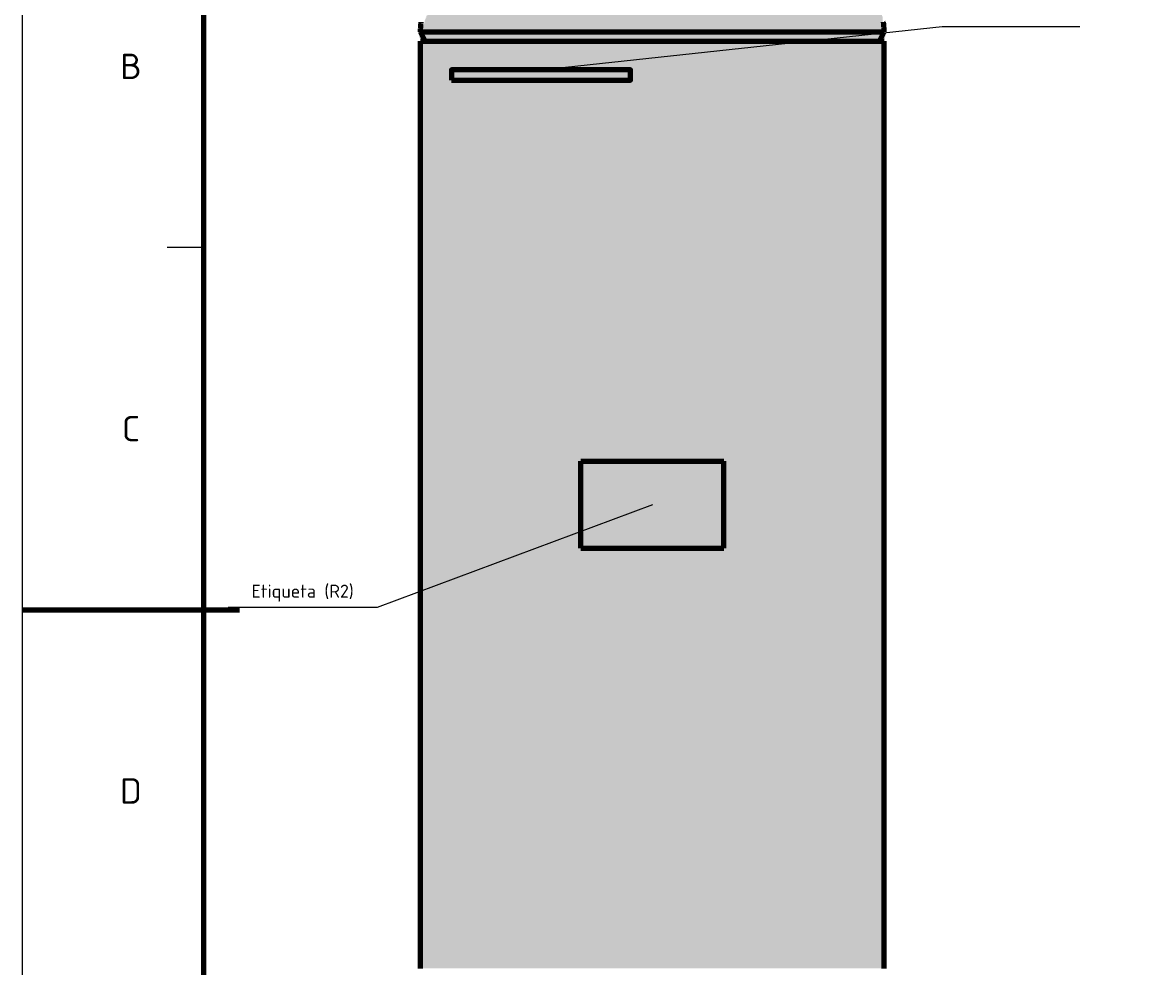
# Model space of a CAD drawing. Header units: millimetres. Extents: x 0 to 1554, y 0 to 420.
# Drawn here: x 1134 to 1287.9, y 99.1 to 229.6 of the extents above; entities that cross this region are included whole.
import ezdxf
from ezdxf.enums import TextEntityAlignment as Align

# ---------------------------------------------------------------- set-up
doc = ezdxf.new("R2010")
doc.units = ezdxf.units.MM
for name, color, linetype, lineweight in [('01-VISIBLE', 7, 'CONTINUOUS', 70), ('06-TEXTO', 7, 'CONTINUOUS', 25), ('07-RECUADRO', 7, 'CONTINUOUS', 70), ('08-FINA', 5, 'CONTINUOUS', 18), ('13-GRAFICA', 30, 'CONTINUOUS', 18)]:
    doc.layers.add(name, color=color, linetype=linetype, lineweight=lineweight)
doc.styles.add('ISO3098', font='isocpeur.ttf')

msp = doc.modelspace()

# ---------------------------------------------------------------- hatches: boundary and pattern name
at = {"layer": '08-FINA'}
h = msp.add_hatch(color=7, dxfattribs=at)
h.dxf.hatch_style = 1
h.paths.add_polyline_path([(1205.623, 223), (1208.152, 222.872), (1208.066, 223.667)])
h = msp.add_hatch(color=7, dxfattribs=at)
h.dxf.hatch_style = 1
h.paths.add_polyline_path([(1221, 163), (1218.518, 162.501), (1218.797, 161.752)])
at = {"layer": '13-GRAFICA', "true_color": 0xb21820}
h = msp.add_hatch(color=7, dxfattribs=at)
h.dxf.hatch_style = 1
h.paths.add_polyline_path([(1189.108, 228.7), (1189.208, 228.7), (1189.208, 228.9), (1189.308, 228.9), (1189.308, 229.2), (1189.408, 229.2), (1189.408, 229.4), (1189.508, 229.4), (1189.608, 230), (1189.708, 230), (1189.708, 230.2), (1189.808, 230.2), (1189.808, 230.5), (1189.908, 230.5), (1189.908, 230.7), (1190.008, 230.7), (1190.008, 231), (1190.108, 231), (1190.108, 231.2), (1190.208, 231.2), (1190.208, 231.5), (1190.308, 231.5), (1190.308, 231.7), (1190.408, 231.7), (1190.508, 232.3), (1190.608, 232.3), (1190.608, 232.5), (1190.708, 232.5), (1190.708, 232.8), (1190.808, 232.8), (1190.808, 233), (1190.908, 233), (1190.908, 233.3), (1191.008, 233.3), (1191.208, 233.9), (1191.408, 234), (1191.408, 234.2), (1191.608, 234.3), (1191.608, 234.5), (1191.808, 234.6), (1191.808, 234.8), (1192.008, 234.9), (1192.008, 235.1), (1192.208, 235.2), (1192.208, 235.4), (1192.408, 235.5), (1192.408, 235.7), (1192.608, 235.8), (1192.608, 236), (1192.808, 236.1), (1192.808, 236.3), (1193.008, 236.4), (1193.008, 236.6), (1193.208, 236.7), (1193.208, 236.9), (1193.408, 237), (1193.408, 237.2), (1193.608, 237.3), (1193.608, 237.5), (1193.808, 237.6), (1193.808, 237.8), (1194.008, 237.9), (1194.008, 238.1), (1194.108, 238.1), (1194.308, 238.4), (1194.508, 238.4), (1194.708, 238.7), (1194.908, 238.7), (1195.208, 239.1), (1195.408, 239.1), (1195.708, 239.5), (1195.908, 239.5), (1196.108, 239.8), (1196.308, 239.8), (1196.608, 240.2), (1196.808, 240.2), (1197.108, 240.6), (1197.308, 240.6), (1197.508, 240.9), (1197.708, 240.9), (1197.708, 241), (1197.808, 241), (1198.008, 241.3), (1198.208, 241.3), (1198.508, 241.7), (1198.708, 241.7), (1198.908, 242), (1199.108, 242), (1199.108, 242.1), (1199.208, 242.1), (1199.408, 242.4), (1199.608, 242.4), (1199.908, 242.8), (1200.108, 242.8), (1200.108, 242.9), (1200.308, 242.9), (1200.308, 243), (1200.508, 243), (1200.508, 243.1), (1200.808, 243.1), (1200.808, 243.2), (1201.008, 243.2), (1201.008, 243.3), (1201.308, 243.3), (1201.308, 243.4), (1201.508, 243.4), (1201.508, 243.5), (1201.808, 243.5), (1201.808, 243.6), (1202.008, 243.6), (1202.008, 243.7), (1202.308, 243.7), (1202.308, 243.8), (1202.508, 243.8), (1202.508, 243.9), (1202.808, 243.9), (1202.808, 244), (1203.008, 244), (1203.008, 244.1), (1203.308, 244.1), (1203.308, 244.2), (1203.508, 244.2), (1203.508, 244.3), (1203.808, 244.3), (1203.808, 244.4), (1204.008, 244.4), (1204.008, 244.5), (1204.308, 244.5), (1204.308, 244.6), (1204.508, 244.6), (1204.508, 244.7), (1204.808, 244.7), (1204.808, 244.8), (1205.008, 244.8), (1205.008, 244.9), (1205.308, 244.9), (1205.308, 245), (1205.508, 245), (1205.508, 245.1), (1205.808, 245.1), (1205.808, 245.2), (1206.008, 245.2), (1206.008, 245.3), (1206.308, 245.3), (1206.308, 245.4), (1206.508, 245.4), (1206.508, 245.5), (1206.808, 245.5), (1206.808, 245.6), (1207.008, 245.6), (1207.008, 245.7), (1207.308, 245.7), (1207.308, 245.8), (1207.508, 245.8), (1207.508, 245.9), (1207.808, 245.9), (1207.808, 246), (1208.308, 246.1), (1208.308, 246.2), (1208.508, 246.2), (1208.508, 246.3), (1208.808, 246.3), (1208.808, 246.4), (1209.008, 246.4), (1209.008, 246.5), (1209.408, 246.5), (1209.408, 246.6), (1209.808, 246.6), (1209.808, 246.7), (1210.208, 246.7), (1210.208, 246.8), (1210.708, 246.8), (1210.708, 246.9), (1211.108, 246.9), (1211.108, 247), (1211.608, 247), (1211.608, 247.1), (1212.108, 247), (1212.108, 246.9), (1212.708, 247), (1212.708, 247.1), (1216.108, 247.1), (1216.108, 247), (1217.508, 247), (1217.508, 246.9), (1219.508, 247), (1219.508, 247.1), (1224.608, 247.1), (1224.608, 247), (1225.808, 247), (1225.808, 246.9), (1227.608, 247), (1227.608, 247.1), (1230.508, 247.1), (1230.508, 247), (1231.008, 247), (1231.008, 246.9), (1231.508, 246.9), (1231.508, 246.8), (1233.008, 246.6), (1233.008, 246.5), (1233.308, 246.5), (1233.308, 246.4), (1233.708, 246.4), (1233.708, 246.3), (1234.008, 246.3), (1234.008, 246.2), (1234.308, 246.2), (1234.308, 246.1), (1234.608, 246.1), (1234.608, 246), (1235.008, 246), (1235.008, 245.9), (1235.308, 245.9), (1235.308, 245.8), (1235.608, 245.8), (1235.608, 245.7), (1236.008, 245.7), (1236.008, 245.6), (1236.308, 245.6), (1236.308, 245.5), (1236.608, 245.5), (1236.608, 245.4), (1236.908, 245.4), (1236.908, 245.3), (1237.308, 245.3), (1237.308, 245.2), (1237.508, 245.2), (1237.508, 245.1), (1237.808, 245.1), (1237.808, 245), (1238.008, 245), (1238.008, 244.9), (1238.208, 244.9), (1238.208, 244.8), (1238.408, 244.8), (1238.408, 244.7), (1238.608, 244.7), (1238.608, 244.6), (1238.808, 244.6), (1238.808, 244.5), (1239.108, 244.5), (1239.108, 244.4), (1239.308, 244.4), (1239.308, 244.3), (1239.508, 244.3), (1239.508, 244.2), (1239.708, 244.2), (1239.708, 244.1), (1239.908, 244.1), (1239.908, 244), (1240.208, 244), (1240.208, 243.9), (1240.408, 243.9), (1240.408, 243.8), (1240.608, 243.8), (1240.608, 243.7), (1240.808, 243.7), (1240.808, 243.6), (1241.008, 243.6), (1241.008, 243.5), (1241.308, 243.5), (1241.308, 243.4), (1241.508, 243.4), (1241.508, 243.3), (1241.708, 243.3), (1241.708, 243.2), (1241.908, 243.2), (1241.908, 243.1), (1242.108, 243.1), (1242.108, 243), (1242.408, 243), (1242.508, 242.8), (1242.708, 242.8), (1242.808, 242.6), (1243.208, 242.5), (1243.308, 242.3), (1243.508, 242.3), (1243.608, 242.1), (1243.808, 242.1), (1243.908, 241.9), (1244.108, 241.9), (1244.208, 241.7), (1244.408, 241.7), (1244.508, 241.5), (1244.708, 241.5), (1244.708, 241.4), (1245.008, 241.3), (1245.108, 241.1), (1245.308, 241.1), (1245.308, 241), (1245.508, 241), (1245.608, 240.8), (1245.808, 240.8), (1246.108, 240.4), (1246.308, 240.4), (1247.108, 239.5), (1247.308, 239.5), (1248.108, 238.6), (1248.308, 238.6), (1248.308, 238.5), (1248.908, 238), (1248.908, 237.8), (1249.308, 237.5), (1249.308, 237.3), (1249.808, 236.9), (1249.808, 236.7), (1249.908, 236.7), (1249.908, 236.6), (1250.208, 236.4), (1250.208, 236.2), (1250.508, 236), (1250.708, 235.4), (1250.908, 235.3), (1250.908, 235.1), (1251.008, 235.1), (1251.008, 234.9), (1251.208, 234.8), (1251.408, 234.2), (1251.608, 234.1), (1251.608, 233.9), (1251.708, 233.9), (1251.708, 233.7), (1251.808, 233.7), (1251.808, 233.5), (1251.908, 233.5), (1251.908, 233.2), (1252.008, 233.2), (1252.008, 232.9), (1252.108, 232.9), (1252.108, 232.6), (1252.208, 232.6), (1252.208, 232.3), (1252.308, 232.3), (1252.308, 232), (1252.408, 232), (1252.608, 231.1), (1252.708, 231.1), (1252.708, 230.4), (1252.808, 230.4), (1252.808, 229.5), (1252.908, 229.5), (1253.008, 228.2), (1252.908, 228.2), (1252.908, 228.1), (1189.108, 228.1), (1189.108, 228.2), (1189.008, 228.2)])
h = msp.add_hatch(color=7, dxfattribs=at)
h.dxf.hatch_style = 1
h.paths.add_polyline_path([(1189.008, 228.1), (1253.008, 228.1), (1253.108, 227.8), (1253.208, 227.8), (1253.108, 227.3), (1252.808, 227.2), (1252.808, 227.1), (1189.208, 227.1), (1189.208, 227.2), (1189.008, 227.2), (1188.808, 227.5), (1188.808, 227.9), (1188.908, 227.9)])
h = msp.add_hatch(color=7, dxfattribs=at)
h.dxf.hatch_style = 1
h.paths.add_polyline_path([(1189.008, 99), (1189.008, 227), (1211.108, 227), (1211.108, 169), (1211.108, 157), (1211.108, 99)])
h = msp.add_hatch(color=7, dxfattribs=at)
h.dxf.hatch_style = 1
h.paths.add_polyline_path([(1252.408, 227), (1189.608, 227), (1189.608, 227.1), (1252.408, 227.1)])
h = msp.add_hatch(color=7, dxfattribs=at)
h.dxf.hatch_style = 1
h.paths.add_polyline_path([(1230.808, 227), (1230.808, 169), (1221.308, 169), (1221.308, 226.8), (1220.708, 226.8), (1220.708, 169), (1211.108, 169), (1211.108, 227)])
h = msp.add_hatch(color=7, dxfattribs=at)
h.dxf.hatch_style = 1
h.paths.add_polyline_path([(1221.308, 226.8), (1221.308, 169), (1220.708, 169), (1220.708, 226.8)])
h = msp.add_hatch(color=7, dxfattribs=at)
h.dxf.hatch_style = 1
h.paths.add_polyline_path([(1253.008, 99), (1230.808, 99), (1230.808, 157), (1230.808, 169), (1230.808, 227), (1253.008, 227)])
at = {"layer": '13-GRAFICA', "true_color": 0xffffff}
h = msp.add_hatch(color=7, dxfattribs=at)
h.dxf.hatch_style = 1
h.paths.add_polyline_path([(1211.108, 157), (1211.108, 169), (1230.808, 169), (1230.808, 157)])
at = {"layer": '13-GRAFICA', "true_color": 0xc81e2d}
h = msp.add_hatch(color=7, dxfattribs=at)
h.dxf.hatch_style = 1
h.paths.add_polyline_path([(1230.808, 167.2), (1211.108, 167.2), (1211.108, 169), (1230.808, 169)])
at = {"layer": '13-GRAFICA', "true_color": 0xb21820}
h = msp.add_hatch(color=7, dxfattribs=at)
h.dxf.hatch_style = 1
h.paths.add_polyline_path([(1211.108, 99), (1211.108, 157), (1220.708, 157), (1220.708, 99.2), (1221.308, 99.2), (1221.308, 157), (1230.808, 157), (1230.808, 99)])
h = msp.add_hatch(color=7, dxfattribs=at)
h.dxf.hatch_style = 1
h.paths.add_polyline_path([(1221.308, 157), (1221.308, 99.2), (1220.708, 99.2), (1220.708, 157)])

# ---------------------------------------------------------------- linework, layer by layer
at = {"layer": '01-VISIBLE'}
for p, q in [((1189.64, 227), (1189, 228.28)), ((1252.36, 227), (1253, 228.28)), ((1189, 99), (1189, 227)), ((1253, 99), (1253, 227)), ((1211.144, 157), (1211.144, 169)), ((1230.857, 157), (1230.857, 169))]:
    msp.add_line(p, q, dxfattribs=at)
for points in [[(1189, 228.28), (1189, 228.363), (1189.001, 228.446), (1189.002, 228.529), (1189.004, 228.612), (1189.007, 228.694), (1189.01, 228.777), (1189.013, 228.86), (1189.018, 228.943), (1189.022, 229.026), (1189.028, 229.108), (1189.034, 229.191), (1189.04, 229.274), (1189.047, 229.356), (1189.055, 229.439), (1189.063, 229.521), (1189.072, 229.604)], [(1253, 228.28), (1253, 228.363), (1252.999, 228.446), (1252.998, 228.529), (1252.996, 228.612), (1252.993, 228.694), (1252.99, 228.777), (1252.986, 228.86), (1252.982, 228.943), (1252.977, 229.026), (1252.972, 229.108), (1252.966, 229.191), (1252.96, 229.274), (1252.952, 229.356), (1252.945, 229.439), (1252.937, 229.521), (1252.928, 229.604)], [(1189, 228.28), (1189.16, 228.28), (1189.32, 228.28), (1189.48, 228.28), (1189.64, 228.28), (1189.8, 228.28), (1189.96, 228.28), (1190.12, 228.28), (1190.28, 228.28), (1190.44, 228.28), (1190.6, 228.28), (1190.76, 228.28), (1190.92, 228.28), (1191.08, 228.28), (1191.24, 228.28), (1191.4, 228.28), (1191.56, 228.28), (1191.72, 228.28), (1191.88, 228.28), (1192.04, 228.28), (1192.2, 228.28), (1192.36, 228.28), (1192.52, 228.28), (1192.68, 228.28), (1192.84, 228.28), (1193, 228.28), (1193.16, 228.28), (1193.32, 228.28), (1193.48, 228.28), (1193.64, 228.28), (1193.8, 228.28), (1193.96, 228.28), (1194.12, 228.28), (1194.28, 228.28), (1194.44, 228.28), (1194.6, 228.28), (1194.76, 228.28), (1194.92, 228.28), (1195.08, 228.28), (1195.24, 228.28), (1195.4, 228.28), (1195.56, 228.28), (1195.72, 228.28), (1195.88, 228.28), (1196.04, 228.28), (1196.2, 228.28), (1196.36, 228.28), (1196.52, 228.28), (1196.68, 228.28), (1196.84, 228.28), (1197, 228.28), (1197.16, 228.28), (1197.32, 228.28), (1197.48, 228.28), (1197.64, 228.28), (1197.8, 228.28), (1197.96, 228.28), (1198.12, 228.28), (1198.28, 228.28), (1198.44, 228.28), (1198.6, 228.28), (1198.76, 228.28), (1198.92, 228.28), (1199.08, 228.28), (1199.24, 228.28), (1199.4, 228.28), (1199.56, 228.28), (1199.72, 228.28), (1199.88, 228.28), (1200.04, 228.28), (1200.2, 228.28), (1200.36, 228.28), (1200.52, 228.28), (1200.68, 228.28), (1200.84, 228.28), (1201, 228.28), (1201.16, 228.28), (1201.32, 228.28), (1201.48, 228.28), (1201.64, 228.28), (1201.8, 228.28), (1201.96, 228.28), (1202.12, 228.28), (1202.28, 228.28), (1202.44, 228.28), (1202.6, 228.28), (1202.76, 228.28), (1202.92, 228.28), (1203.08, 228.28), (1203.24, 228.28), (1203.4, 228.28), (1203.56, 228.28), (1203.72, 228.28), (1203.88, 228.28), (1204.04, 228.28), (1204.2, 228.28), (1204.36, 228.28), (1204.52, 228.28), (1204.68, 228.28), (1204.84, 228.28), (1205, 228.28), (1205.16, 228.28), (1205.32, 228.28), (1205.48, 228.28), (1205.64, 228.28), (1205.8, 228.28), (1205.96, 228.28), (1206.12, 228.28), (1206.28, 228.28), (1206.44, 228.28), (1206.6, 228.28), (1206.76, 228.28), (1206.92, 228.28), (1207.08, 228.28), (1207.24, 228.28), (1207.4, 228.28), (1207.56, 228.28), (1207.72, 228.28), (1207.88, 228.28), (1208.04, 228.28), (1208.2, 228.28), (1208.36, 228.28), (1208.52, 228.28), (1208.68, 228.28), (1208.84, 228.28), (1209, 228.28), (1209.16, 228.28), (1209.32, 228.28), (1209.48, 228.28), (1209.64, 228.28), (1209.8, 228.28), (1209.96, 228.28), (1210.12, 228.28), (1210.28, 228.28), (1210.44, 228.28), (1210.6, 228.28), (1210.76, 228.28), (1210.92, 228.28), (1211.08, 228.28), (1211.24, 228.28), (1211.4, 228.28), (1211.56, 228.28), (1211.72, 228.28), (1211.88, 228.28), (1212.04, 228.28), (1212.2, 228.28), (1212.36, 228.28), (1212.52, 228.28), (1212.68, 228.28), (1212.84, 228.28), (1213, 228.28), (1213.16, 228.28), (1213.32, 228.28), (1213.48, 228.28), (1213.64, 228.28), (1213.8, 228.28), (1213.96, 228.28), (1214.12, 228.28), (1214.28, 228.28), (1214.44, 228.28), (1214.6, 228.28), (1214.76, 228.28), (1214.92, 228.28), (1215.08, 228.28), (1215.24, 228.28), (1215.4, 228.28), (1215.56, 228.28), (1215.72, 228.28), (1215.88, 228.28), (1216.04, 228.28), (1216.2, 228.28), (1216.36, 228.28), (1216.52, 228.28), (1216.68, 228.28), (1216.84, 228.28), (1217, 228.28), (1217.16, 228.28), (1217.32, 228.28), (1217.48, 228.28), (1217.64, 228.28), (1217.8, 228.28), (1217.96, 228.28), (1218.12, 228.28), (1218.28, 228.28), (1218.44, 228.28), (1218.6, 228.28), (1218.76, 228.28), (1218.92, 228.28), (1219.08, 228.28), (1219.24, 228.28), (1219.4, 228.28), (1219.56, 228.28), (1219.72, 228.28), (1219.88, 228.28), (1220.04, 228.28), (1220.2, 228.28), (1220.36, 228.28), (1220.52, 228.28), (1220.68, 228.28), (1220.84, 228.28), (1221, 228.28), (1221.16, 228.28), (1221.32, 228.28), (1221.48, 228.28), (1221.64, 228.28), (1221.8, 228.28), (1221.96, 228.28), (1222.12, 228.28), (1222.28, 228.28), (1222.44, 228.28), (1222.6, 228.28), (1222.76, 228.28), (1222.92, 228.28), (1223.08, 228.28), (1223.24, 228.28), (1223.4, 228.28), (1223.56, 228.28), (1223.72, 228.28), (1223.88, 228.28), (1224.04, 228.28), (1224.2, 228.28), (1224.36, 228.28), (1224.52, 228.28), (1224.68, 228.28), (1224.84, 228.28), (1225, 228.28), (1225.16, 228.28), (1225.32, 228.28), (1225.48, 228.28), (1225.64, 228.28), (1225.8, 228.28), (1225.96, 228.28), (1226.12, 228.28), (1226.28, 228.28), (1226.44, 228.28), (1226.6, 228.28), (1226.76, 228.28), (1226.92, 228.28), (1227.08, 228.28), (1227.24, 228.28), (1227.4, 228.28), (1227.56, 228.28), (1227.72, 228.28), (1227.88, 228.28), (1228.04, 228.28), (1228.2, 228.28), (1228.36, 228.28), (1228.52, 228.28), (1228.68, 228.28), (1228.84, 228.28), (1229, 228.28), (1229.16, 228.28), (1229.32, 228.28), (1229.48, 228.28), (1229.64, 228.28), (1229.8, 228.28), (1229.96, 228.28), (1230.12, 228.28), (1230.28, 228.28), (1230.44, 228.28), (1230.6, 228.28), (1230.76, 228.28), (1230.92, 228.28), (1231.08, 228.28), (1231.24, 228.28), (1231.4, 228.28), (1231.56, 228.28), (1231.72, 228.28), (1231.88, 228.28), (1232.04, 228.28), (1232.2, 228.28), (1232.36, 228.28), (1232.52, 228.28), (1232.68, 228.28), (1232.84, 228.28), (1233, 228.28), (1233.16, 228.28), (1233.32, 228.28), (1233.48, 228.28), (1233.64, 228.28), (1233.8, 228.28), (1233.96, 228.28), (1234.12, 228.28), (1234.28, 228.28), (1234.44, 228.28), (1234.6, 228.28), (1234.76, 228.28), (1234.92, 228.28), (1235.08, 228.28), (1235.24, 228.28), (1235.4, 228.28), (1235.56, 228.28), (1235.72, 228.28), (1235.88, 228.28), (1236.04, 228.28), (1236.2, 228.28), (1236.36, 228.28), (1236.52, 228.28), (1236.68, 228.28), (1236.84, 228.28), (1237, 228.28), (1237.16, 228.28), (1237.32, 228.28), (1237.48, 228.28), (1237.64, 228.28), (1237.8, 228.28), (1237.96, 228.28), (1238.12, 228.28), (1238.28, 228.28), (1238.44, 228.28), (1238.6, 228.28), (1238.76, 228.28), (1238.92, 228.28), (1239.08, 228.28), (1239.24, 228.28), (1239.4, 228.28), (1239.56, 228.28), (1239.72, 228.28), (1239.88, 228.28), (1240.04, 228.28), (1240.2, 228.28), (1240.36, 228.28), (1240.52, 228.28), (1240.68, 228.28), (1240.84, 228.28), (1241, 228.28), (1241.16, 228.28), (1241.32, 228.28), (1241.48, 228.28), (1241.64, 228.28), (1241.8, 228.28), (1241.96, 228.28), (1242.12, 228.28), (1242.28, 228.28), (1242.44, 228.28), (1242.6, 228.28), (1242.76, 228.28), (1242.92, 228.28), (1243.08, 228.28), (1243.24, 228.28), (1243.4, 228.28), (1243.56, 228.28), (1243.72, 228.28), (1243.88, 228.28), (1244.04, 228.28), (1244.2, 228.28), (1244.36, 228.28), (1244.52, 228.28), (1244.68, 228.28), (1244.84, 228.28), (1245, 228.28), (1245.16, 228.28), (1245.32, 228.28), (1245.48, 228.28), (1245.64, 228.28), (1245.8, 228.28), (1245.96, 228.28), (1246.12, 228.28), (1246.28, 228.28), (1246.44, 228.28), (1246.6, 228.28), (1246.76, 228.28), (1246.92, 228.28), (1247.08, 228.28), (1247.24, 228.28), (1247.4, 228.28), (1247.56, 228.28), (1247.72, 228.28), (1247.88, 228.28), (1248.04, 228.28), (1248.2, 228.28), (1248.36, 228.28), (1248.52, 228.28), (1248.68, 228.28), (1248.84, 228.28), (1249, 228.28), (1249.16, 228.28), (1249.32, 228.28), (1249.48, 228.28), (1249.64, 228.28), (1249.8, 228.28), (1249.96, 228.28), (1250.12, 228.28), (1250.28, 228.28), (1250.44, 228.28), (1250.6, 228.28), (1250.76, 228.28), (1250.92, 228.28), (1251.08, 228.28), (1251.24, 228.28), (1251.4, 228.28), (1251.56, 228.28), (1251.72, 228.28), (1251.88, 228.28), (1252.04, 228.28), (1252.2, 228.28), (1252.36, 228.28), (1252.52, 228.28), (1252.68, 228.28), (1252.84, 228.28), (1253, 228.28)], [(1189, 227), (1189.16, 227), (1189.32, 227), (1189.48, 227), (1189.64, 227), (1189.8, 227), (1189.96, 227), (1190.12, 227), (1190.28, 227), (1190.44, 227), (1190.6, 227), (1190.76, 227), (1190.92, 227), (1191.08, 227), (1191.24, 227), (1191.4, 227), (1191.56, 227), (1191.72, 227), (1191.88, 227), (1192.04, 227), (1192.2, 227), (1192.36, 227), (1192.52, 227), (1192.68, 227), (1192.84, 227), (1193, 227), (1193.16, 227), (1193.32, 227), (1193.48, 227), (1193.64, 227), (1193.8, 227), (1193.96, 227), (1194.12, 227), (1194.28, 227), (1194.44, 227), (1194.6, 227), (1194.76, 227), (1194.92, 227), (1195.08, 227), (1195.24, 227), (1195.4, 227), (1195.56, 227), (1195.72, 227), (1195.88, 227), (1196.04, 227), (1196.2, 227), (1196.36, 227), (1196.52, 227), (1196.68, 227), (1196.84, 227), (1197, 227), (1197.16, 227), (1197.32, 227), (1197.48, 227), (1197.64, 227), (1197.8, 227), (1197.96, 227), (1198.12, 227), (1198.28, 227), (1198.44, 227), (1198.6, 227), (1198.76, 227), (1198.92, 227), (1199.08, 227), (1199.24, 227), (1199.4, 227), (1199.56, 227), (1199.72, 227), (1199.88, 227), (1200.04, 227), (1200.2, 227), (1200.36, 227), (1200.52, 227), (1200.68, 227), (1200.84, 227), (1201, 227), (1201.16, 227), (1201.32, 227), (1201.48, 227), (1201.64, 227), (1201.8, 227), (1201.96, 227), (1202.12, 227), (1202.28, 227), (1202.44, 227), (1202.6, 227), (1202.76, 227), (1202.92, 227), (1203.08, 227), (1203.24, 227), (1203.4, 227), (1203.56, 227), (1203.72, 227), (1203.88, 227), (1204.04, 227), (1204.2, 227), (1204.36, 227), (1204.52, 227), (1204.68, 227), (1204.84, 227), (1205, 227), (1205.16, 227), (1205.32, 227), (1205.48, 227), (1205.64, 227), (1205.8, 227), (1205.96, 227), (1206.12, 227), (1206.28, 227), (1206.44, 227), (1206.6, 227), (1206.76, 227), (1206.92, 227), (1207.08, 227), (1207.24, 227), (1207.4, 227), (1207.56, 227), (1207.72, 227), (1207.88, 227), (1208.04, 227), (1208.2, 227), (1208.36, 227), (1208.52, 227), (1208.68, 227), (1208.84, 227), (1209, 227), (1209.16, 227), (1209.32, 227), (1209.48, 227), (1209.64, 227), (1209.8, 227), (1209.96, 227), (1210.12, 227), (1210.28, 227), (1210.44, 227), (1210.6, 227), (1210.76, 227), (1210.92, 227), (1211.08, 227), (1211.24, 227), (1211.4, 227), (1211.56, 227), (1211.72, 227), (1211.88, 227), (1212.04, 227), (1212.2, 227), (1212.36, 227), (1212.52, 227), (1212.68, 227), (1212.84, 227), (1213, 227), (1213.16, 227), (1213.32, 227), (1213.48, 227), (1213.64, 227), (1213.8, 227), (1213.96, 227), (1214.12, 227), (1214.28, 227), (1214.44, 227), (1214.6, 227), (1214.76, 227), (1214.92, 227), (1215.08, 227), (1215.24, 227), (1215.4, 227), (1215.56, 227), (1215.72, 227), (1215.88, 227), (1216.04, 227), (1216.2, 227), (1216.36, 227), (1216.52, 227), (1216.68, 227), (1216.84, 227), (1217, 227), (1217.16, 227), (1217.32, 227), (1217.48, 227), (1217.64, 227), (1217.8, 227), (1217.96, 227), (1218.12, 227), (1218.28, 227), (1218.44, 227), (1218.6, 227), (1218.76, 227), (1218.92, 227), (1219.08, 227), (1219.24, 227), (1219.4, 227), (1219.56, 227), (1219.72, 227), (1219.88, 227), (1220.04, 227), (1220.2, 227), (1220.36, 227), (1220.52, 227), (1220.68, 227), (1220.84, 227), (1221, 227), (1221.16, 227), (1221.32, 227), (1221.48, 227), (1221.64, 227), (1221.8, 227), (1221.96, 227), (1222.12, 227), (1222.28, 227), (1222.44, 227), (1222.6, 227), (1222.76, 227), (1222.92, 227), (1223.08, 227), (1223.24, 227), (1223.4, 227), (1223.56, 227), (1223.72, 227), (1223.88, 227), (1224.04, 227), (1224.2, 227), (1224.36, 227), (1224.52, 227), (1224.68, 227), (1224.84, 227), (1225, 227), (1225.16, 227), (1225.32, 227), (1225.48, 227), (1225.64, 227), (1225.8, 227), (1225.96, 227), (1226.12, 227), (1226.28, 227), (1226.44, 227), (1226.6, 227), (1226.76, 227), (1226.92, 227), (1227.08, 227), (1227.24, 227), (1227.4, 227), (1227.56, 227), (1227.72, 227), (1227.88, 227), (1228.04, 227), (1228.2, 227), (1228.36, 227), (1228.52, 227), (1228.68, 227), (1228.84, 227), (1229, 227), (1229.16, 227), (1229.32, 227), (1229.48, 227), (1229.64, 227), (1229.8, 227), (1229.96, 227), (1230.12, 227), (1230.28, 227), (1230.44, 227), (1230.6, 227), (1230.76, 227), (1230.92, 227), (1231.08, 227), (1231.24, 227), (1231.4, 227), (1231.56, 227), (1231.72, 227), (1231.88, 227), (1232.04, 227), (1232.2, 227), (1232.36, 227), (1232.52, 227), (1232.68, 227), (1232.84, 227), (1233, 227), (1233.16, 227), (1233.32, 227), (1233.48, 227), (1233.64, 227), (1233.8, 227), (1233.96, 227), (1234.12, 227), (1234.28, 227), (1234.44, 227), (1234.6, 227), (1234.76, 227), (1234.92, 227), (1235.08, 227), (1235.24, 227), (1235.4, 227), (1235.56, 227), (1235.72, 227), (1235.88, 227), (1236.04, 227), (1236.2, 227), (1236.36, 227), (1236.52, 227), (1236.68, 227), (1236.84, 227), (1237, 227), (1237.16, 227), (1237.32, 227), (1237.48, 227), (1237.64, 227), (1237.8, 227), (1237.96, 227), (1238.12, 227), (1238.28, 227), (1238.44, 227), (1238.6, 227), (1238.76, 227), (1238.92, 227), (1239.08, 227), (1239.24, 227), (1239.4, 227), (1239.56, 227), (1239.72, 227), (1239.88, 227), (1240.04, 227), (1240.2, 227), (1240.36, 227), (1240.52, 227), (1240.68, 227), (1240.84, 227), (1241, 227), (1241.16, 227), (1241.32, 227), (1241.48, 227), (1241.64, 227), (1241.8, 227), (1241.96, 227), (1242.12, 227), (1242.28, 227), (1242.44, 227), (1242.6, 227), (1242.76, 227), (1242.92, 227), (1243.08, 227), (1243.24, 227), (1243.4, 227), (1243.56, 227), (1243.72, 227), (1243.88, 227), (1244.04, 227), (1244.2, 227), (1244.36, 227), (1244.52, 227), (1244.68, 227), (1244.84, 227), (1245, 227), (1245.16, 227), (1245.32, 227), (1245.48, 227), (1245.64, 227), (1245.8, 227), (1245.96, 227), (1246.12, 227), (1246.28, 227), (1246.44, 227), (1246.6, 227), (1246.76, 227), (1246.92, 227), (1247.08, 227), (1247.24, 227), (1247.4, 227), (1247.56, 227), (1247.72, 227), (1247.88, 227), (1248.04, 227), (1248.2, 227), (1248.36, 227), (1248.52, 227), (1248.68, 227), (1248.84, 227), (1249, 227), (1249.16, 227), (1249.32, 227), (1249.48, 227), (1249.64, 227), (1249.8, 227), (1249.96, 227), (1250.12, 227), (1250.28, 227), (1250.44, 227), (1250.6, 227), (1250.76, 227), (1250.92, 227), (1251.08, 227), (1251.24, 227), (1251.4, 227), (1251.56, 227), (1251.72, 227), (1251.88, 227), (1252.04, 227), (1252.2, 227), (1252.36, 227), (1252.52, 227), (1252.68, 227), (1252.84, 227), (1253, 227)], [(1211.144, 169), (1211.224, 169), (1211.304, 169), (1211.384, 169), (1211.464, 169), (1211.544, 169), (1211.624, 169), (1211.705, 169), (1211.785, 169), (1211.865, 169), (1211.945, 169), (1212.025, 169), (1212.105, 169), (1212.185, 169), (1212.265, 169), (1212.346, 169), (1212.426, 169), (1212.506, 169), (1212.586, 169), (1212.666, 169), (1212.746, 169), (1212.826, 169), (1212.907, 169), (1212.987, 169), (1213.067, 169), (1213.147, 169), (1213.227, 169), (1213.307, 169), (1213.387, 169), (1213.467, 169), (1213.548, 169), (1213.628, 169), (1213.708, 169), (1213.788, 169), (1213.868, 169), (1213.948, 169), (1214.028, 169), (1214.109, 169), (1214.189, 169), (1214.269, 169), (1214.349, 169), (1214.429, 169), (1214.509, 169), (1214.589, 169), (1214.669, 169), (1214.75, 169), (1214.83, 169), (1214.91, 169), (1214.99, 169), (1215.07, 169), (1215.15, 169), (1215.23, 169), (1215.311, 169), (1215.391, 169), (1215.471, 169), (1215.551, 169), (1215.631, 169), (1215.711, 169), (1215.791, 169), (1215.871, 169), (1215.952, 169), (1216.032, 169), (1216.112, 169), (1216.192, 169), (1216.272, 169), (1216.352, 169), (1216.432, 169), (1216.513, 169), (1216.593, 169), (1216.673, 169), (1216.753, 169), (1216.833, 169), (1216.913, 169), (1216.993, 169), (1217.074, 169), (1217.154, 169), (1217.234, 169), (1217.314, 169), (1217.394, 169), (1217.474, 169), (1217.554, 169), (1217.634, 169), (1217.715, 169), (1217.795, 169), (1217.875, 169), (1217.955, 169), (1218.035, 169), (1218.115, 169), (1218.195, 169), (1218.276, 169), (1218.356, 169), (1218.436, 169), (1218.516, 169), (1218.596, 169), (1218.676, 169), (1218.756, 169), (1218.836, 169), (1218.917, 169), (1218.997, 169), (1219.077, 169), (1219.157, 169), (1219.237, 169), (1219.317, 169), (1219.397, 169), (1219.478, 169), (1219.558, 169), (1219.638, 169), (1219.718, 169), (1219.798, 169), (1219.878, 169), (1219.958, 169), (1220.038, 169), (1220.119, 169), (1220.199, 169), (1220.279, 169), (1220.359, 169), (1220.439, 169), (1220.519, 169), (1220.599, 169), (1220.68, 169), (1220.76, 169), (1220.84, 169), (1220.92, 169), (1221, 169), (1221.08, 169), (1221.16, 169), (1221.24, 169), (1221.321, 169), (1221.401, 169), (1221.481, 169), (1221.561, 169), (1221.641, 169), (1221.721, 169), (1221.801, 169), (1221.882, 169), (1221.962, 169), (1222.042, 169), (1222.122, 169), (1222.202, 169), (1222.282, 169), (1222.362, 169), (1222.442, 169), (1222.523, 169), (1222.603, 169), (1222.683, 169), (1222.763, 169), (1222.843, 169), (1222.923, 169), (1223.003, 169), (1223.084, 169), (1223.164, 169), (1223.244, 169), (1223.324, 169), (1223.404, 169), (1223.484, 169), (1223.564, 169), (1223.644, 169), (1223.725, 169), (1223.805, 169), (1223.885, 169), (1223.965, 169), (1224.045, 169), (1224.125, 169), (1224.205, 169), (1224.286, 169), (1224.366, 169), (1224.446, 169), (1224.526, 169), (1224.606, 169), (1224.686, 169), (1224.766, 169), (1224.847, 169), (1224.927, 169), (1225.007, 169), (1225.087, 169), (1225.167, 169), (1225.247, 169), (1225.327, 169), (1225.407, 169), (1225.488, 169), (1225.568, 169), (1225.648, 169), (1225.728, 169), (1225.808, 169), (1225.888, 169), (1225.968, 169), (1226.049, 169), (1226.129, 169), (1226.209, 169), (1226.289, 169), (1226.369, 169), (1226.449, 169), (1226.529, 169), (1226.609, 169), (1226.69, 169), (1226.77, 169), (1226.85, 169), (1226.93, 169), (1227.01, 169), (1227.09, 169), (1227.17, 169), (1227.251, 169), (1227.331, 169), (1227.411, 169), (1227.491, 169), (1227.571, 169), (1227.651, 169), (1227.731, 169), (1227.811, 169), (1227.892, 169), (1227.972, 169), (1228.052, 169), (1228.132, 169), (1228.212, 169), (1228.292, 169), (1228.372, 169), (1228.453, 169), (1228.533, 169), (1228.613, 169), (1228.693, 169), (1228.773, 169), (1228.853, 169), (1228.933, 169), (1229.013, 169), (1229.094, 169), (1229.174, 169), (1229.254, 169), (1229.334, 169), (1229.414, 169), (1229.494, 169), (1229.574, 169), (1229.655, 169), (1229.735, 169), (1229.815, 169), (1229.895, 169), (1229.975, 169), (1230.055, 169), (1230.135, 169), (1230.215, 169), (1230.296, 169), (1230.376, 169), (1230.456, 169), (1230.536, 169), (1230.616, 169), (1230.696, 169), (1230.776, 169), (1230.857, 169)], [(1211.144, 157), (1211.224, 157), (1211.304, 157), (1211.384, 157), (1211.464, 157), (1211.544, 157), (1211.624, 157), (1211.705, 157), (1211.785, 157), (1211.865, 157), (1211.945, 157), (1212.025, 157), (1212.105, 157), (1212.185, 157), (1212.265, 157), (1212.346, 157), (1212.426, 157), (1212.506, 157), (1212.586, 157), (1212.666, 157), (1212.746, 157), (1212.826, 157), (1212.907, 157), (1212.987, 157), (1213.067, 157), (1213.147, 157), (1213.227, 157), (1213.307, 157), (1213.387, 157), (1213.467, 157), (1213.548, 157), (1213.628, 157), (1213.708, 157), (1213.788, 157), (1213.868, 157), (1213.948, 157), (1214.028, 157), (1214.109, 157), (1214.189, 157), (1214.269, 157), (1214.349, 157), (1214.429, 157), (1214.509, 157), (1214.589, 157), (1214.669, 157), (1214.75, 157), (1214.83, 157), (1214.91, 157), (1214.99, 157), (1215.07, 157), (1215.15, 157), (1215.23, 157), (1215.311, 157), (1215.391, 157), (1215.471, 157), (1215.551, 157), (1215.631, 157), (1215.711, 157), (1215.791, 157), (1215.871, 157), (1215.952, 157), (1216.032, 157), (1216.112, 157), (1216.192, 157), (1216.272, 157), (1216.352, 157), (1216.432, 157), (1216.513, 157), (1216.593, 157), (1216.673, 157), (1216.753, 157), (1216.833, 157), (1216.913, 157), (1216.993, 157), (1217.074, 157), (1217.154, 157), (1217.234, 157), (1217.314, 157), (1217.394, 157), (1217.474, 157), (1217.554, 157), (1217.634, 157), (1217.715, 157), (1217.795, 157), (1217.875, 157), (1217.955, 157), (1218.035, 157), (1218.115, 157), (1218.195, 157), (1218.276, 157), (1218.356, 157), (1218.436, 157), (1218.516, 157), (1218.596, 157), (1218.676, 157), (1218.756, 157), (1218.836, 157), (1218.917, 157), (1218.997, 157), (1219.077, 157), (1219.157, 157), (1219.237, 157), (1219.317, 157), (1219.397, 157), (1219.478, 157), (1219.558, 157), (1219.638, 157), (1219.718, 157), (1219.798, 157), (1219.878, 157), (1219.958, 157), (1220.038, 157), (1220.119, 157), (1220.199, 157), (1220.279, 157), (1220.359, 157), (1220.439, 157), (1220.519, 157), (1220.599, 157), (1220.68, 157), (1220.76, 157), (1220.84, 157), (1220.92, 157), (1221, 157), (1221.08, 157), (1221.16, 157), (1221.24, 157), (1221.321, 157), (1221.401, 157), (1221.481, 157), (1221.561, 157), (1221.641, 157), (1221.721, 157), (1221.801, 157), (1221.882, 157), (1221.962, 157), (1222.042, 157), (1222.122, 157), (1222.202, 157), (1222.282, 157), (1222.362, 157), (1222.442, 157), (1222.523, 157), (1222.603, 157), (1222.683, 157), (1222.763, 157), (1222.843, 157), (1222.923, 157), (1223.003, 157), (1223.084, 157), (1223.164, 157), (1223.244, 157), (1223.324, 157), (1223.404, 157), (1223.484, 157), (1223.564, 157), (1223.644, 157), (1223.725, 157), (1223.805, 157), (1223.885, 157), (1223.965, 157), (1224.045, 157), (1224.125, 157), (1224.205, 157), (1224.286, 157), (1224.366, 157), (1224.446, 157), (1224.526, 157), (1224.606, 157), (1224.686, 157), (1224.766, 157), (1224.847, 157), (1224.927, 157), (1225.007, 157), (1225.087, 157), (1225.167, 157), (1225.247, 157), (1225.327, 157), (1225.407, 157), (1225.488, 157), (1225.568, 157), (1225.648, 157), (1225.728, 157), (1225.808, 157), (1225.888, 157), (1225.968, 157), (1226.049, 157), (1226.129, 157), (1226.209, 157), (1226.289, 157), (1226.369, 157), (1226.449, 157), (1226.529, 157), (1226.609, 157), (1226.69, 157), (1226.77, 157), (1226.85, 157), (1226.93, 157), (1227.01, 157), (1227.09, 157), (1227.17, 157), (1227.251, 157), (1227.331, 157), (1227.411, 157), (1227.491, 157), (1227.571, 157), (1227.651, 157), (1227.731, 157), (1227.811, 157), (1227.892, 157), (1227.972, 157), (1228.052, 157), (1228.132, 157), (1228.212, 157), (1228.292, 157), (1228.372, 157), (1228.453, 157), (1228.533, 157), (1228.613, 157), (1228.693, 157), (1228.773, 157), (1228.853, 157), (1228.933, 157), (1229.013, 157), (1229.094, 157), (1229.174, 157), (1229.254, 157), (1229.334, 157), (1229.414, 157), (1229.494, 157), (1229.574, 157), (1229.655, 157), (1229.735, 157), (1229.815, 157), (1229.895, 157), (1229.975, 157), (1230.055, 157), (1230.135, 157), (1230.215, 157), (1230.296, 157), (1230.376, 157), (1230.456, 157), (1230.536, 157), (1230.616, 157), (1230.696, 157), (1230.776, 157), (1230.857, 157)]]:
    msp.add_lwpolyline(points, dxfattribs=at)
msp.add_lwpolyline([(1193.243, 221.6), (1218.004, 221.6), (1218.004, 223), (1193.243, 223)], close=True, dxfattribs=at)
at = {"layer": '07-RECUADRO'}
msp.add_line((1134, 148.5), (1164, 148.5), dxfattribs=at)
msp.add_lwpolyline([(1159, 10), (1544, 10), (1544, 287), (1159, 287)], close=True, dxfattribs=at)
at = {"layer": '08-FINA'}
for p, q in [((1205.623, 223), (1261, 229)), ((1261, 229), (1280.008, 229)), ((1159, 198.5), (1154, 198.5)), ((1221, 163), (1183, 148.826)), ((1183, 148.826), (1162.408, 148.826))]:
    msp.add_line(p, q, dxfattribs=at)
msp.add_lwpolyline([(1134, 0), (1554, 0), (1554, 297), (1134, 297)], close=True, dxfattribs=at)

# ---------------------------------------------------------------- texts
at = {"layer": '06-TEXTO', "style": 'ISO3098'}
for s, p in [('B', (1149, 223.5)), ('C', (1149, 173.5)), ('D', (1149, 123.5))]:
    msp.add_text(s, height=3.5, dxfattribs=at).set_placement(p, align=Align.MIDDLE_CENTER)
msp.add_text('Etiqueta (R2)', height=1.8, dxfattribs=at).set_placement((1172.704, 149.626), align=Align.BOTTOM_CENTER)

doc.saveas('drawing.dxf')
